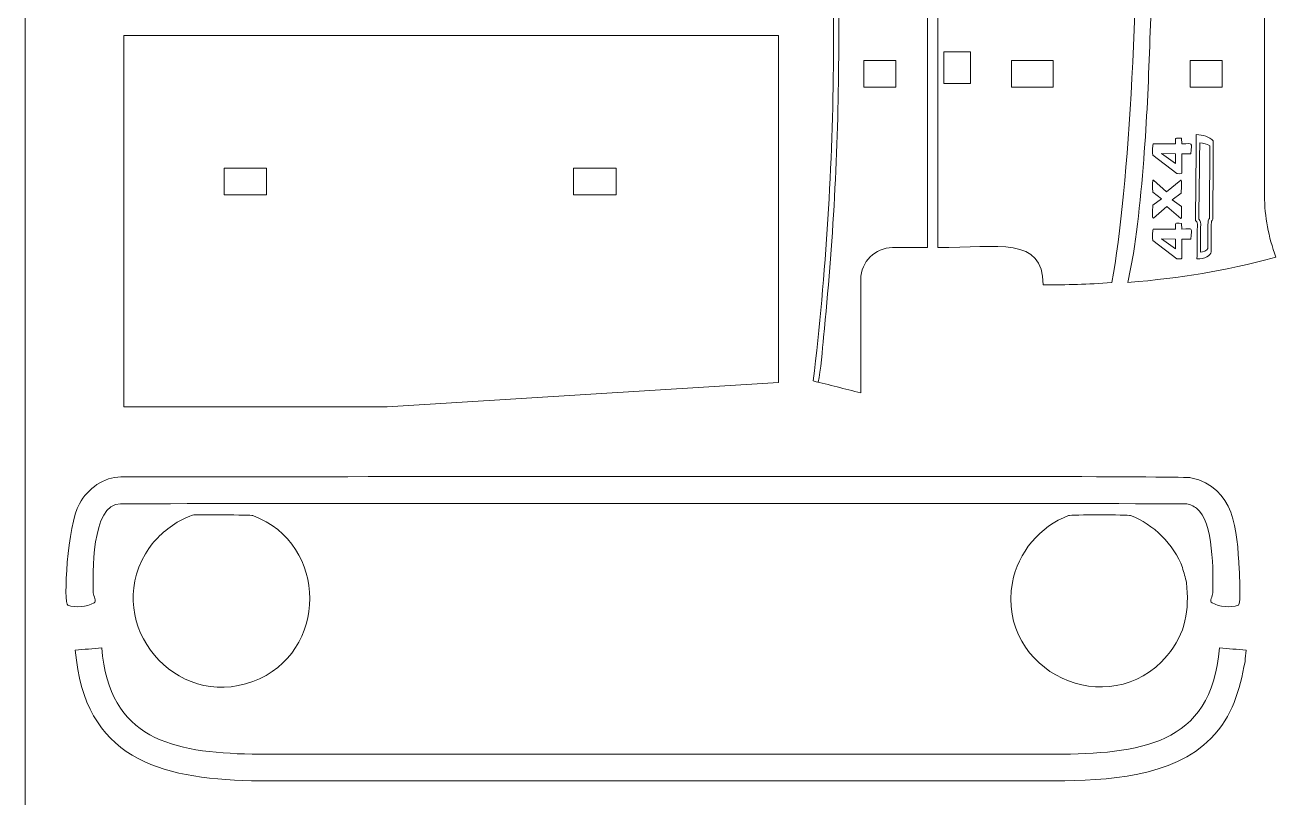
# Model space of a CAD drawing. Header units: centimetres. Extents: x -115 to 36, y 62 to 130.
# Drawn here: x -37.98 to -22.83, y 110.5 to 119.78 of the extents above; entities that cross this region are included whole.
import ezdxf

# ---------------------------------------------------------------- set-up
doc = ezdxf.new("R2010")
doc.units = ezdxf.units.CM
doc.header["$MEASUREMENT"] = 0
doc.layers.add('Camada 1', color=7, linetype='Continuous')

msp = doc.modelspace()

# ---------------------------------------------------------------- linework, layer by layer
at = {"layer": 'Camada 1', "lineweight": 9}
for points, knots in [([(-37.98462, 128.74245), (-37.98462, 129.60011), (-37.42239, 130.30186), (-36.7352, 130.30186), (-36.7352, 130.30186), (-36.7352, 130.30186), (-3.00048, 130.30186), (-3.00048, 130.30186), (-3.00048, 130.30186), (-2.31329, 130.30186), (-1.75102, 129.60011), (-1.75102, 128.74245), (-1.75102, 128.74245), (-1.75102, 128.74245), (-1.75102, 63.24875), (-1.75102, 63.24875), (-1.75102, 63.24875), (-1.75102, 62.39104), (-2.31329, 61.68936), (-3.00048, 61.68936), (-3.00048, 61.68936), (-3.00048, 61.68936), (-36.7352, 61.68936), (-36.7352, 61.68936), (-36.7352, 61.68936), (-37.42239, 61.68936), (-37.98462, 62.39104), (-37.98462, 63.24875), (-37.98462, 63.24875), (-37.98462, 63.24875), (-37.98462, 128.74245), (-37.98462, 128.74245)], [0, 0, 0, 0, 0.11111111, 0.11111111, 0.11111111, 0.11111111, 0.22222222, 0.22222222, 0.22222222, 0.22222222, 0.33333333, 0.33333333, 0.33333333, 0.33333333, 0.44444444, 0.44444444, 0.44444444, 0.44444444, 0.55555556, 0.55555556, 0.55555556, 0.55555556, 0.66666667, 0.66666667, 0.66666667, 0.66666667, 0.77777778, 0.77777778, 0.77777778, 0.77777778, 1, 1, 1, 1]), ([(-27.94507, 115.3661), (-27.94507, 115.82041), (-27.94507, 116.27467), (-27.94507, 116.72897), (-27.94507, 116.72897), (-27.94023, 116.94386), (-27.77639, 117.1065), (-27.56278, 117.11131), (-27.56278, 117.11131), (-27.42327, 117.11131), (-27.28376, 117.11131), (-27.14429, 117.11131), (-27.14429, 117.11131), (-27.14429, 117.11131), (-27.14429, 127.75555), (-27.14429, 127.75555), (-27.14429, 127.75555), (-27.22713, 127.75555), (-27.56925, 127.75047), (-27.63124, 127.76176), (-27.63124, 127.76176), (-27.81212, 127.79467), (-27.9366, 127.94693), (-27.94507, 128.13788), (-27.94507, 128.13788), (-27.94507, 128.59218), (-27.94507, 129.04649), (-27.94507, 129.50075), (-27.94507, 129.50075), (-28.13528, 129.45301), (-28.32545, 129.40527), (-28.51562, 129.35752), (-28.51562, 129.35752), (-28.36288, 128.06167), (-28.28071, 126.7676), (-28.27386, 125.4627), (-28.27386, 125.4627), (-28.27386, 123.44317), (-28.27386, 121.42368), (-28.27386, 119.40419), (-28.27386, 119.40419), (-28.28071, 118.09925), (-28.36288, 116.80518), (-28.51562, 115.50933), (-28.51562, 115.50933), (-28.32544, 115.46157), (-28.13525, 115.41384), (-27.94507, 115.3661)], [0, 0, 0, 0, 0.07692308, 0.07692308, 0.07692308, 0.07692308, 0.15384615, 0.15384615, 0.15384615, 0.15384615, 0.23076923, 0.23076923, 0.23076923, 0.23076923, 0.30769231, 0.30769231, 0.30769231, 0.30769231, 0.38461538, 0.38461538, 0.38461538, 0.38461538, 0.46153846, 0.46153846, 0.46153846, 0.46153846, 0.53846154, 0.53846154, 0.53846154, 0.53846154, 0.61538462, 0.61538462, 0.61538462, 0.61538462, 0.69230769, 0.69230769, 0.69230769, 0.69230769, 0.76923077, 0.76923077, 0.76923077, 0.76923077, 0.84615385, 0.84615385, 0.84615385, 0.84615385, 1, 1, 1, 1]), ([(-27.01933, 117.11126), (-27.01933, 117.11126), (-27.01933, 127.75555), (-27.01933, 127.75555), (-27.01933, 127.75555), (-26.29311, 127.75555), (-25.75486, 127.61629), (-25.75486, 128.20233), (-25.75486, 128.20233), (-25.45867, 128.20584), (-25.22346, 128.1975), (-24.9282, 128.17615), (-24.9282, 128.17615), (-24.51115, 125.94602), (-24.49589, 119.0027), (-24.9282, 116.69066), (-24.9282, 116.69066), (-25.22346, 116.66931), (-25.45863, 116.66097), (-25.75486, 116.66448), (-25.75486, 116.66448), (-25.75486, 117.2509), (-26.29108, 117.11126), (-27.01933, 117.11126)], [0, 0, 0, 0, 0.14285714, 0.14285714, 0.14285714, 0.14285714, 0.28571429, 0.28571429, 0.28571429, 0.28571429, 0.42857143, 0.42857143, 0.42857143, 0.42857143, 0.57142857, 0.57142857, 0.57142857, 0.57142857, 0.71428571, 0.71428571, 0.71428571, 0.71428571, 1, 1, 1, 1]), ([(-24.461, 119.87178), (-24.461, 119.87178), (-24.43351, 121.50762), (-24.43351, 121.50762), (-24.43351, 121.50762), (-24.4276, 122.39252), (-24.42821, 123.32902), (-24.44328, 124.21312), (-24.44328, 124.21312), (-24.4596, 125.17039), (-24.49955, 126.4565), (-24.61154, 127.40354), (-24.61154, 127.40354), (-24.61154, 127.40354), (-24.6691, 127.82583), (-24.6691, 127.82583), (-24.6691, 127.82583), (-24.6691, 127.82583), (-24.7346, 128.17619), (-24.7346, 128.17619), (-24.7346, 128.17619), (-24.07214, 128.11784), (-23.60048, 128.04278), (-22.95755, 127.87091), (-22.95755, 127.87091), (-23.04866, 127.6221), (-23.09001, 127.3935), (-23.09563, 127.1276), (-23.09563, 127.1276), (-23.09563, 127.1276), (-23.09563, 117.73925), (-23.09563, 117.73925), (-23.09563, 117.73925), (-23.09001, 117.47336), (-23.04865, 117.24475), (-22.95755, 116.99594), (-22.95755, 116.99594), (-23.60004, 116.82419), (-24.07255, 116.74892), (-24.7346, 116.6907), (-24.7346, 116.6907), (-24.7346, 116.6907), (-24.6691, 117.04102), (-24.6691, 117.04102), (-24.6691, 117.04102), (-24.59935, 117.4728), (-24.54804, 118.08537), (-24.52037, 118.5237), (-24.52037, 118.5237), (-24.49214, 118.9709), (-24.47722, 119.42397), (-24.461, 119.87178)], [0, 0, 0, 0, 0.07142857, 0.07142857, 0.07142857, 0.07142857, 0.14285714, 0.14285714, 0.14285714, 0.14285714, 0.21428571, 0.21428571, 0.21428571, 0.21428571, 0.28571429, 0.28571429, 0.28571429, 0.28571429, 0.35714286, 0.35714286, 0.35714286, 0.35714286, 0.42857143, 0.42857143, 0.42857143, 0.42857143, 0.5, 0.5, 0.5, 0.5, 0.57142857, 0.57142857, 0.57142857, 0.57142857, 0.64285714, 0.64285714, 0.64285714, 0.64285714, 0.71428571, 0.71428571, 0.71428571, 0.71428571, 0.78571429, 0.78571429, 0.78571429, 0.78571429, 0.85714286, 0.85714286, 0.85714286, 0.85714286, 1, 1, 1, 1]), ([(-28.93373, 115.49034), (-28.93373, 115.49034), (-33.63482, 115.19643), (-33.63482, 115.19643), (-33.63482, 115.19643), (-33.63482, 115.19643), (-36.7997, 115.19647), (-36.7997, 115.19647), (-36.7997, 115.19647), (-36.7997, 115.19647), (-36.79995, 119.65618), (-36.79995, 119.65618), (-36.79995, 119.65618), (-36.79995, 119.65618), (-28.93394, 119.65623), (-28.93394, 119.65623), (-28.93394, 119.65623), (-28.93394, 119.65623), (-28.93373, 115.49034), (-28.93373, 115.49034)], [0, 0, 0, 0, 0.16666667, 0.16666667, 0.16666667, 0.16666667, 0.33333333, 0.33333333, 0.33333333, 0.33333333, 0.5, 0.5, 0.5, 0.5, 0.66666667, 0.66666667, 0.66666667, 0.66666667, 1, 1, 1, 1]), ([(-26.6282, 119.46352), (-26.6282, 119.46352), (-26.6282, 119.08119), (-26.6282, 119.08119), (-26.6282, 119.08119), (-26.6282, 119.08119), (-26.9468, 119.08119), (-26.9468, 119.08119), (-26.9468, 119.08119), (-26.9468, 119.08119), (-26.9468, 119.46352), (-26.9468, 119.46352), (-26.9468, 119.46352), (-26.9468, 119.46352), (-26.6282, 119.46352), (-26.6282, 119.46352)], [0, 0, 0, 0, 0.2, 0.2, 0.2, 0.2, 0.4, 0.4, 0.4, 0.4, 0.6, 0.6, 0.6, 0.6, 1, 1, 1, 1]), ([(-27.52561, 119.35649), (-27.52561, 119.35649), (-27.90794, 119.35649), (-27.90794, 119.35649), (-27.90794, 119.35649), (-27.90794, 119.35649), (-27.90794, 119.03789), (-27.90794, 119.03789), (-27.90794, 119.03789), (-27.90794, 119.03789), (-27.52561, 119.03789), (-27.52561, 119.03789), (-27.52561, 119.03789), (-27.52561, 119.03789), (-27.52561, 119.35649), (-27.52561, 119.35649)], [0, 0, 0, 0, 0.2, 0.2, 0.2, 0.2, 0.4, 0.4, 0.4, 0.4, 0.6, 0.6, 0.6, 0.6, 1, 1, 1, 1]), ([(-25.63226, 119.35645), (-25.63226, 119.35645), (-26.13478, 119.35645), (-26.13478, 119.35645), (-26.13478, 119.35645), (-26.13478, 119.35645), (-26.13478, 119.03789), (-26.13478, 119.03789), (-26.13478, 119.03789), (-26.13478, 119.03789), (-25.63226, 119.03789), (-25.63226, 119.03789), (-25.63226, 119.03789), (-25.63226, 119.03789), (-25.63226, 119.35645), (-25.63226, 119.35645)], [0, 0, 0, 0, 0.2, 0.2, 0.2, 0.2, 0.4, 0.4, 0.4, 0.4, 0.6, 0.6, 0.6, 0.6, 1, 1, 1, 1]), ([(-23.98529, 119.03789), (-23.98529, 119.03789), (-23.98529, 119.35649), (-23.98529, 119.35649), (-23.98529, 119.35649), (-23.98529, 119.35649), (-23.60284, 119.35649), (-23.60284, 119.35649), (-23.60284, 119.35649), (-23.60284, 119.35649), (-23.60284, 119.03789), (-23.60284, 119.03789), (-23.60284, 119.03789), (-23.60284, 119.03789), (-23.98529, 119.03789), (-23.98529, 119.03789)], [0, 0, 0, 0, 0.2, 0.2, 0.2, 0.2, 0.4, 0.4, 0.4, 0.4, 0.6, 0.6, 0.6, 0.6, 1, 1, 1, 1]), ([(-35.08498, 117.74495), (-35.08498, 117.74495), (-35.08502, 118.06351), (-35.08502, 118.06351), (-35.08502, 118.06351), (-35.08502, 118.06351), (-35.59473, 118.06355), (-35.59473, 118.06355), (-35.59473, 118.06355), (-35.59473, 118.06355), (-35.59473, 117.74495), (-35.59473, 117.74495), (-35.59473, 117.74495), (-35.59473, 117.74495), (-35.08498, 117.74495), (-35.08498, 117.74495)], [0, 0, 0, 0, 0.2, 0.2, 0.2, 0.2, 0.4, 0.4, 0.4, 0.4, 0.6, 0.6, 0.6, 0.6, 1, 1, 1, 1]), ([(-31.39493, 118.06355), (-31.39493, 118.06355), (-31.39488, 117.74495), (-31.39488, 117.74495), (-31.39488, 117.74495), (-31.39488, 117.74495), (-30.88514, 117.74495), (-30.88514, 117.74495), (-30.88514, 117.74495), (-30.88514, 117.74495), (-30.88514, 118.06355), (-30.88514, 118.06355), (-30.88514, 118.06355), (-30.88514, 118.06355), (-31.39493, 118.06355), (-31.39493, 118.06355)], [0, 0, 0, 0, 0.2, 0.2, 0.2, 0.2, 0.4, 0.4, 0.4, 0.4, 0.6, 0.6, 0.6, 0.6, 1, 1, 1, 1]), ([(-23.71472, 112.9649), (-23.70978, 113.19483), (-23.70267, 113.82492), (-23.91141, 113.98067), (-23.91141, 113.98067), (-23.94274, 114.00406), (-24.00364, 114.03425), (-24.0425, 114.03434), (-24.0425, 114.03434), (-28.30798, 114.04089), (-32.57346, 114.04089), (-36.83889, 114.03434), (-36.83889, 114.03434), (-37.19644, 114.03379), (-37.17111, 113.17123), (-37.16671, 112.9649), (-37.16671, 112.9649), (-37.16583, 112.92409), (-37.1199, 112.8607), (-37.15661, 112.84277), (-37.15661, 112.84277), (-37.25205, 112.79617), (-37.37329, 112.78112), (-37.47398, 112.81482), (-37.47398, 112.81482), (-37.52595, 112.83224), (-37.48142, 113.77299), (-37.33426, 114.0348), (-37.33426, 114.0348), (-37.23091, 114.21867), (-37.03849, 114.3559), (-36.83589, 114.35603), (-36.83589, 114.35603), (-35.65308, 114.35683), (-24.1075, 114.37688), (-23.97789, 114.34698), (-23.97789, 114.34698), (-23.44936, 114.2251), (-23.42319, 113.72694), (-23.39794, 113.24646), (-23.39794, 113.24646), (-23.39553, 113.2002), (-23.37481, 112.82573), (-23.40741, 112.81482), (-23.40741, 112.81482), (-23.50814, 112.78112), (-23.62939, 112.79617), (-23.72479, 112.84277), (-23.72479, 112.84277), (-23.76149, 112.8607), (-23.71557, 112.92409), (-23.71472, 112.9649)], [0, 0, 0, 0, 0.07142857, 0.07142857, 0.07142857, 0.07142857, 0.14285714, 0.14285714, 0.14285714, 0.14285714, 0.21428571, 0.21428571, 0.21428571, 0.21428571, 0.28571429, 0.28571429, 0.28571429, 0.28571429, 0.35714286, 0.35714286, 0.35714286, 0.35714286, 0.42857143, 0.42857143, 0.42857143, 0.42857143, 0.5, 0.5, 0.5, 0.5, 0.57142857, 0.57142857, 0.57142857, 0.57142857, 0.64285714, 0.64285714, 0.64285714, 0.64285714, 0.71428571, 0.71428571, 0.71428571, 0.71428571, 0.78571429, 0.78571429, 0.78571429, 0.78571429, 0.85714286, 0.85714286, 0.85714286, 0.85714286, 1, 1, 1, 1]), ([(-36.54089, 113.43283), (-36.43686, 113.61065), (-36.31663, 113.70322), (-36.15923, 113.81448), (-36.15923, 113.81448), (-36.12916, 113.82873), (-35.9968, 113.89534), (-35.9746, 113.89834), (-35.9746, 113.89834), (-35.92749, 113.90468), (-35.2713, 113.90058), (-35.25121, 113.89314), (-35.25121, 113.89314), (-34.33592, 113.55326), (-34.33592, 112.23872), (-35.25121, 111.89877), (-35.25121, 111.89877), (-36.1819, 111.55306), (-37.04069, 112.57843), (-36.54089, 113.43283)], [0, 0, 0, 0, 0.16666667, 0.16666667, 0.16666667, 0.16666667, 0.33333333, 0.33333333, 0.33333333, 0.33333333, 0.5, 0.5, 0.5, 0.5, 0.66666667, 0.66666667, 0.66666667, 0.66666667, 1, 1, 1, 1]), ([(-24.0795, 113.2671), (-24.06305, 113.20713), (-24.04656, 113.14712), (-24.03011, 113.08716), (-24.03011, 113.08716), (-24.00072, 112.75917), (-24.03409, 112.48235), (-24.26316, 112.2106), (-24.26316, 112.2106), (-24.9589, 111.38521), (-26.31577, 112.02157), (-26.12331, 113.08716), (-26.12331, 113.08716), (-26.05848, 113.44589), (-25.78953, 113.76627), (-25.44788, 113.89314), (-25.44788, 113.89314), (-25.42107, 113.90307), (-24.73236, 113.90307), (-24.70554, 113.89314), (-24.70554, 113.89314), (-24.42712, 113.78974), (-24.18294, 113.54557), (-24.0795, 113.2671)], [0, 0, 0, 0, 0.14285714, 0.14285714, 0.14285714, 0.14285714, 0.28571429, 0.28571429, 0.28571429, 0.28571429, 0.42857143, 0.42857143, 0.42857143, 0.42857143, 0.57142857, 0.57142857, 0.57142857, 0.57142857, 0.71428571, 0.71428571, 0.71428571, 0.71428571, 1, 1, 1, 1]), ([(-23.31624, 112.27543), (-23.32004, 112.22942), (-23.32385, 112.18341), (-23.32766, 112.1374), (-23.32766, 112.1374), (-23.39447, 111.7955), (-23.47567, 111.48421), (-23.73726, 111.21627), (-23.73726, 111.21627), (-24.19753, 110.7448), (-24.99784, 110.71266), (-25.60874, 110.7064), (-25.60874, 110.7064), (-28.82775, 110.70699), (-32.04675, 110.70758), (-35.2658, 110.70817), (-35.2658, 110.70817), (-36.3785, 110.73295), (-37.27586, 110.98132), (-37.38281, 112.27543), (-37.38281, 112.27543), (-37.27704, 112.28473), (-37.17124, 112.29404), (-37.06543, 112.30334), (-37.06543, 112.30334), (-36.97443, 111.20248), (-36.21856, 111.04817), (-35.2587, 111.02678), (-35.2587, 111.02678), (-32.04312, 111.02618), (-28.82754, 111.02559), (-25.612, 111.025), (-25.612, 111.025), (-24.6112, 111.03528), (-23.73168, 111.11579), (-23.63361, 112.30334), (-23.63361, 112.30334), (-23.52785, 112.29404), (-23.42204, 112.28473), (-23.31624, 112.27543)], [0, 0, 0, 0, 0.09090909, 0.09090909, 0.09090909, 0.09090909, 0.18181818, 0.18181818, 0.18181818, 0.18181818, 0.27272727, 0.27272727, 0.27272727, 0.27272727, 0.36363636, 0.36363636, 0.36363636, 0.36363636, 0.45454545, 0.45454545, 0.45454545, 0.45454545, 0.54545455, 0.54545455, 0.54545455, 0.54545455, 0.63636364, 0.63636364, 0.63636364, 0.63636364, 0.72727273, 0.72727273, 0.72727273, 0.72727273, 0.81818182, 0.81818182, 0.81818182, 0.81818182, 1, 1, 1, 1])]:
    msp.add_open_spline(points, degree=3, knots=knots, dxfattribs=at)
at = {"layer": 'Camada 1', "color": 140, "lineweight": 9}
for points, knots in [([(-28.45347, 129.37312), (-28.45347, 129.37312), (-28.42914, 129.16815), (-28.42914, 129.16815), (-28.42914, 129.16815), (-28.29141, 127.94872), (-28.21656, 126.69021), (-28.21013, 125.46304), (-28.21013, 125.46304), (-28.21013, 125.46304), (-28.21013, 119.40385), (-28.21013, 119.40385), (-28.21013, 119.40385), (-28.21597, 118.28896), (-28.27851, 117.14332), (-28.3929, 116.0343), (-28.3929, 116.0343), (-28.40728, 115.89462), (-28.42354, 115.6294), (-28.45893, 115.49509)], [0, 0, 0, 0, 0.16666667, 0.16666667, 0.16666667, 0.16666667, 0.33333333, 0.33333333, 0.33333333, 0.33333333, 0.5, 0.5, 0.5, 0.5, 0.66666667, 0.66666667, 0.66666667, 0.66666667, 1, 1, 1, 1]), ([(-24.08552, 118.35713), (-23.94698, 118.35713), (-23.97161, 118.38732), (-23.9784, 118.23677), (-23.9784, 118.23677), (-23.9784, 118.23677), (-24.08552, 118.23677), (-24.08552, 118.23677), (-24.08552, 118.23677), (-24.08552, 118.23677), (-24.08552, 118.00634), (-24.08552, 118.00634), (-24.08552, 118.00634), (-24.08552, 117.99358), (-24.14813, 117.99938), (-24.14823, 117.99941), (-24.14823, 117.99941), (-24.14823, 117.99941), (-24.43736, 118.22037), (-24.43736, 118.22037), (-24.43736, 118.22037), (-24.43736, 118.23467), (-24.44321, 118.35713), (-24.4322, 118.35713), (-24.4322, 118.35713), (-24.4322, 118.35713), (-24.16299, 118.35713), (-24.16299, 118.35713), (-24.16299, 118.35713), (-24.16299, 118.44218), (-24.17738, 118.42483), (-24.09068, 118.42483), (-24.09068, 118.42483), (-24.09068, 118.42483), (-24.08552, 118.35713), (-24.08552, 118.35713)], [0, 0, 0, 0, 0.1, 0.1, 0.1, 0.1, 0.2, 0.2, 0.2, 0.2, 0.3, 0.3, 0.3, 0.3, 0.4, 0.4, 0.4, 0.4, 0.5, 0.5, 0.5, 0.5, 0.6, 0.6, 0.6, 0.6, 0.7, 0.7, 0.7, 0.7, 0.8, 0.8, 0.8, 0.8, 1, 1, 1, 1]), ([(-23.90524, 116.97674), (-23.81589, 116.9696), (-23.73668, 117.01214), (-23.73456, 117.06031), (-23.73456, 117.06031), (-23.73241, 117.18743), (-23.73414, 117.31103), (-23.7327, 117.42094), (-23.7327, 117.42094), (-23.73253, 117.4316), (-23.71659, 117.4404), (-23.71647, 117.45084), (-23.71647, 117.45084), (-23.71063, 117.90375), (-23.71021, 118.20975), (-23.70906, 118.39294), (-23.70906, 118.39294), (-23.75537, 118.44086), (-23.83513, 118.46725), (-23.91315, 118.4686), (-23.91315, 118.4686), (-23.92017, 117.77896), (-23.92368, 117.43414), (-23.92368, 117.43414), (-23.92368, 117.43414), (-23.91175, 117.42796), (-23.90414, 117.41447), (-23.90084, 117.39367), (-23.90084, 117.39367), (-23.90376, 117.1157), (-23.90524, 116.97674), (-23.90524, 116.97674)], [0, 0, 0, 0, 0.11111111, 0.11111111, 0.11111111, 0.11111111, 0.22222222, 0.22222222, 0.22222222, 0.22222222, 0.33333333, 0.33333333, 0.33333333, 0.33333333, 0.44444444, 0.44444444, 0.44444444, 0.44444444, 0.55555556, 0.55555556, 0.55555556, 0.55555556, 0.66666667, 0.66666667, 0.66666667, 0.66666667, 0.77777778, 0.77777778, 0.77777778, 0.77777778, 1, 1, 1, 1]), ([(-24.33134, 118.23965), (-24.33134, 118.23965), (-24.16299, 118.12001), (-24.16299, 118.12001), (-24.16299, 118.12001), (-24.16299, 118.12001), (-24.16299, 118.23677), (-24.16299, 118.23677), (-24.16299, 118.23677), (-24.16299, 118.23677), (-24.33134, 118.23965), (-24.33134, 118.23965)], [0, 0, 0, 0, 0.25, 0.25, 0.25, 0.25, 0.5, 0.5, 0.5, 0.5, 1, 1, 1, 1]), ([(-23.75622, 117.46027), (-23.75237, 117.76551), (-23.75288, 118.02664), (-23.75101, 118.33184), (-23.75101, 118.33184), (-23.78417, 118.35954), (-23.82747, 118.36296), (-23.872, 118.36931), (-23.872, 118.36931), (-23.8753, 118.04491), (-23.88016, 117.77676), (-23.88363, 117.45236), (-23.88363, 117.45236), (-23.88359, 117.45224), (-23.86075, 117.42386), (-23.86092, 117.39324), (-23.86092, 117.39324), (-23.86228, 117.26782), (-23.86367, 117.17931), (-23.86494, 117.05384), (-23.86494, 117.05384), (-23.83705, 117.05666), (-23.77514, 117.07637), (-23.77448, 117.09794), (-23.77448, 117.09794), (-23.77241, 117.21813), (-23.77419, 117.30131), (-23.77258, 117.42149), (-23.77258, 117.42149), (-23.77237, 117.43718), (-23.76569, 117.44873), (-23.75622, 117.46027)], [0, 0, 0, 0, 0.11111111, 0.11111111, 0.11111111, 0.11111111, 0.22222222, 0.22222222, 0.22222222, 0.22222222, 0.33333333, 0.33333333, 0.33333333, 0.33333333, 0.44444444, 0.44444444, 0.44444444, 0.44444444, 0.55555556, 0.55555556, 0.55555556, 0.55555556, 0.66666667, 0.66666667, 0.66666667, 0.66666667, 0.77777778, 0.77777778, 0.77777778, 0.77777778, 1, 1, 1, 1]), ([(-24.3299, 117.69726), (-24.3299, 117.69726), (-24.43736, 117.77739), (-24.43736, 117.77739), (-24.43736, 117.77739), (-24.43736, 117.80394), (-24.44487, 117.934), (-24.42958, 117.92037), (-24.42958, 117.92037), (-24.42958, 117.92037), (-24.2707, 117.77849), (-24.2707, 117.77849), (-24.2707, 117.77849), (-24.2707, 117.77849), (-24.10045, 117.92223), (-24.10045, 117.92223), (-24.10045, 117.92223), (-24.08387, 117.93612), (-24.09383, 117.76568), (-24.09562, 117.76433), (-24.09562, 117.76433), (-24.09562, 117.76433), (-24.20405, 117.6863), (-24.20405, 117.6863), (-24.20405, 117.6863), (-24.20405, 117.6863), (-24.09275, 117.60452), (-24.09275, 117.60452), (-24.09275, 117.60452), (-24.09275, 117.57775), (-24.08524, 117.44739), (-24.10049, 117.46061), (-24.10049, 117.46061), (-24.10049, 117.46061), (-24.26715, 117.60515), (-24.26715, 117.60515), (-24.26715, 117.60515), (-24.26715, 117.60515), (-24.42962, 117.46408), (-24.42962, 117.46408), (-24.42962, 117.46408), (-24.44677, 117.44921), (-24.43583, 117.61912), (-24.43452, 117.62012), (-24.43452, 117.62012), (-24.43452, 117.62012), (-24.3299, 117.69726), (-24.3299, 117.69726)], [0, 0, 0, 0, 0.07692308, 0.07692308, 0.07692308, 0.07692308, 0.15384615, 0.15384615, 0.15384615, 0.15384615, 0.23076923, 0.23076923, 0.23076923, 0.23076923, 0.30769231, 0.30769231, 0.30769231, 0.30769231, 0.38461538, 0.38461538, 0.38461538, 0.38461538, 0.46153846, 0.46153846, 0.46153846, 0.46153846, 0.53846154, 0.53846154, 0.53846154, 0.53846154, 0.61538462, 0.61538462, 0.61538462, 0.61538462, 0.69230769, 0.69230769, 0.69230769, 0.69230769, 0.76923077, 0.76923077, 0.76923077, 0.76923077, 0.84615385, 0.84615385, 0.84615385, 0.84615385, 1, 1, 1, 1]), ([(-24.08552, 117.33387), (-23.947, 117.33387), (-23.9716, 117.36407), (-23.9784, 117.21352), (-23.9784, 117.21352), (-23.9784, 117.21352), (-24.08552, 117.21352), (-24.08552, 117.21352), (-24.08552, 117.21352), (-24.08552, 117.21352), (-24.08552, 116.98309), (-24.08552, 116.98309), (-24.08552, 116.98309), (-24.08552, 116.97032), (-24.14813, 116.97612), (-24.14823, 116.97615), (-24.14823, 116.97615), (-24.14823, 116.97615), (-24.43736, 117.19711), (-24.43736, 117.19711), (-24.43736, 117.19711), (-24.43736, 117.21141), (-24.44321, 117.33387), (-24.4322, 117.33387), (-24.4322, 117.33387), (-24.4322, 117.33387), (-24.16299, 117.33387), (-24.16299, 117.33387), (-24.16299, 117.33387), (-24.16299, 117.41892), (-24.17738, 117.40157), (-24.09068, 117.40157), (-24.09068, 117.40157), (-24.09068, 117.40157), (-24.08552, 117.33387), (-24.08552, 117.33387)], [0, 0, 0, 0, 0.1, 0.1, 0.1, 0.1, 0.2, 0.2, 0.2, 0.2, 0.3, 0.3, 0.3, 0.3, 0.4, 0.4, 0.4, 0.4, 0.5, 0.5, 0.5, 0.5, 0.6, 0.6, 0.6, 0.6, 0.7, 0.7, 0.7, 0.7, 0.8, 0.8, 0.8, 0.8, 1, 1, 1, 1]), ([(-24.33134, 117.21635), (-24.33134, 117.21635), (-24.16299, 117.09676), (-24.16299, 117.09676), (-24.16299, 117.09676), (-24.16299, 117.09676), (-24.16299, 117.21352), (-24.16299, 117.21352), (-24.16299, 117.21352), (-24.16299, 117.21352), (-24.33134, 117.21635), (-24.33134, 117.21635)], [0, 0, 0, 0, 0.25, 0.25, 0.25, 0.25, 0.5, 0.5, 0.5, 0.5, 1, 1, 1, 1])]:
    msp.add_open_spline(points, degree=3, knots=knots, dxfattribs=at)

doc.saveas('drawing.dxf')
